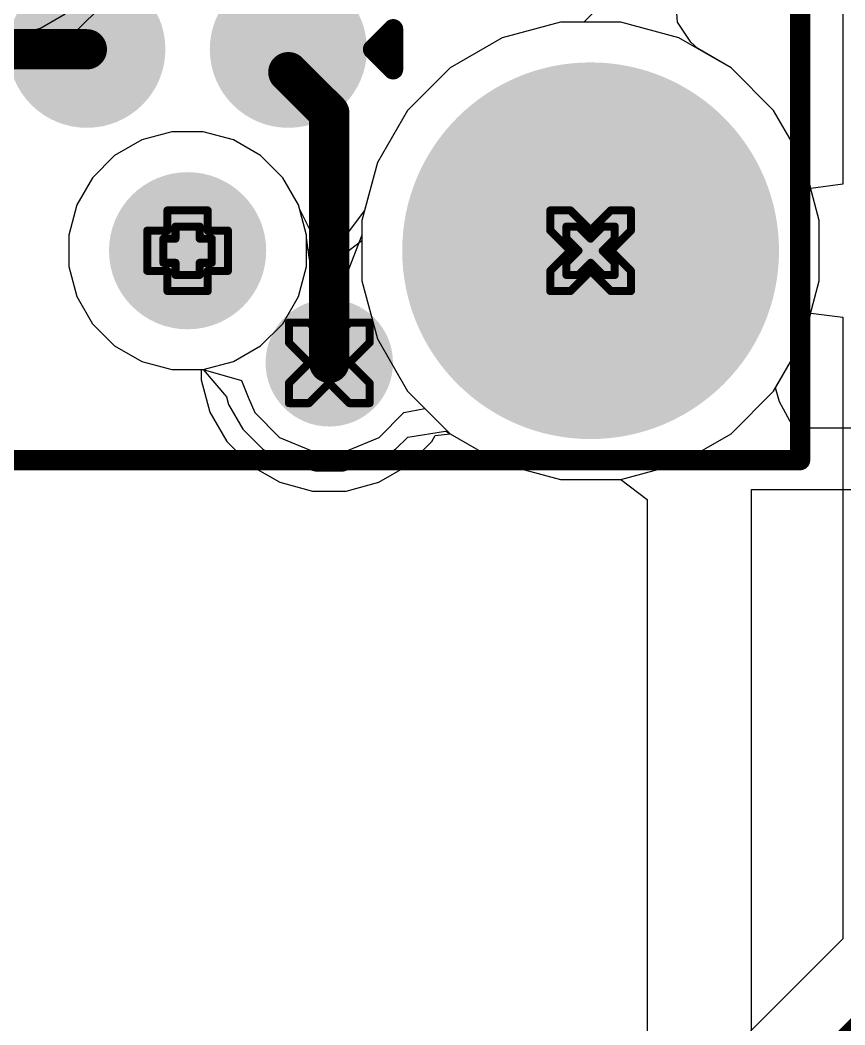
# Model space of a CAD drawing. Header units: inches. Extents: x 0 to 5379, y 0 to 5429.
# Drawn here: x 244.01 to 249.21, y 95.71 to 102.05 of the extents above; entities that cross this region are included whole.
import ezdxf

# ---------------------------------------------------------------- set-up
doc = ezdxf.new("R2010")
doc.units = ezdxf.units.IN
for name, color, linetype in [('Bottom Layer', 5, 'Continuous'), ('Bottom Solder', 6, 'Continuous'), ('Drill Drawing', 1, 'Continuous'), ('GND01', 16, 'Continuous'), ('GND02', 76, 'Continuous'), ('Pad Holes', 156, 'Continuous'), ('PWR', 156, 'Continuous'), ('SIG 01', 90, 'Continuous'), ('Top Layer', 1, 'Continuous'), ('Top Overlay', 2, 'Continuous'), ('Top Paste', 8, 'Continuous'), ('Top Solder', 216, 'Continuous'), ('Via Holes', 16, 'Continuous')]:
    doc.layers.add(name, color=color, linetype=linetype)

# ---------------------------------------------------------------- blocks, each defined once
blk = doc.blocks.new('TC2030_IDC__820')
at = {"layer": 'Bottom Solder'}
h = blk.add_hatch(color=6, dxfattribs=at)
edge = h.paths.add_edge_path()
edge.add_arc((-2.54, 0), 0.1016, 0, 360)
h = blk.add_hatch(color=6, dxfattribs=at)
edge = h.paths.add_edge_path()
edge.add_arc((-2.54, -2.54), 0.1016, 0, 360)
at = {"layer": 'Pad Holes'}
h = blk.add_hatch(color=7, dxfattribs=at)
edge = h.paths.add_edge_path()
edge.add_arc((-2.54, 0), 0.4955, 0, 360)
h = blk.add_hatch(color=7, dxfattribs=at)
edge = h.paths.add_edge_path()
edge.add_arc((-2.54, -2.54), 1.1875, 0, 360)
at = {"layer": 'Top Layer'}
h = blk.add_hatch(color=1, dxfattribs=at)
edge = h.paths.add_edge_path()
edge.add_arc((-1.27, 0.635), 0.3935, 0, 360)
h = blk.add_hatch(color=1, dxfattribs=at)
edge = h.paths.add_edge_path()
edge.add_arc((-1.27, -0.635), 0.3935, 0, 360)
h = blk.add_hatch(color=1, dxfattribs=at)
edge = h.paths.add_edge_path()
edge.add_arc((-1.27, -0.635), 0.3935, 0, 360)
at = {"layer": 'Top Paste'}
h = blk.add_hatch(color=8, dxfattribs=at)
edge = h.paths.add_edge_path()
edge.add_arc((-1.27, 0.635), 0.3935, 0, 360)
h = blk.add_hatch(color=8, dxfattribs=at)
edge = h.paths.add_edge_path()
edge.add_arc((-1.27, -0.635), 0.3935, 0, 360)
h = blk.add_hatch(color=8, dxfattribs=at)
edge = h.paths.add_edge_path()
edge.add_arc((-1.27, -0.635), 0.3935, 0, 360)
at = {"layer": 'Top Solder'}
h = blk.add_hatch(color=216, dxfattribs=at)
edge = h.paths.add_edge_path()
edge.add_arc((-1.27, 0.635), 0.4951, 0, 360)
h = blk.add_hatch(color=216, dxfattribs=at)
edge = h.paths.add_edge_path()
edge.add_arc((-2.54, 0), 0.1016, 0, 360)
h = blk.add_hatch(color=216, dxfattribs=at)
edge = h.paths.add_edge_path()
edge.add_arc((-1.27, -0.635), 0.4951, 0, 360)
h = blk.add_hatch(color=216, dxfattribs=at)
edge = h.paths.add_edge_path()
edge.add_arc((-1.27, -0.635), 0.4951, 0, 360)
h = blk.add_hatch(color=216, dxfattribs=at)
edge = h.paths.add_edge_path()
edge.add_arc((-2.54, -2.54), 0.1016, 0, 360)
at = {"layer": 'Top Overlay'}
for points in [[(-3.8608, 3.8608, 0.127, 0.127, 0), (-3.8608, -3.8608, 0.127, 0.127, 0)], [(-1.27, -1.1684, 0.127, 0.127, 0), (-1.397, -1.2954, 0.127, 0.127, 0)], [(-1.27, -1.1684, 0.127, 0.127, 0), (-1.143, -1.2954, 0.127, 0.127, 0)], [(-1.397, -1.2954, 0.127, 0.127, 0), (-1.143, -1.2954, 0.127, 0.127, 0)], [(-3.8608, -3.8608, 0.127, 0.127, 0), (3.2004, -3.8608, 0.127, 0.127, 0)]]:
    blk.add_lwpolyline(points, format="xyseb", dxfattribs=at)
for points in [[(-1.30175, -1.1684, 0.0635, 0.0635, 1), (-1.23825, -1.1684, 0.0635, 0.0635, 1)], [(-1.30175, -1.1684, 0.0635, 0.0635, 1), (-1.23825, -1.1684, 0.0635, 0.0635, 1)], [(-1.42875, -1.2954, 0.0635, 0.0635, 1), (-1.36525, -1.2954, 0.0635, 0.0635, 1)], [(-1.42875, -1.2954, 0.0635, 0.0635, 1), (-1.36525, -1.2954, 0.0635, 0.0635, 1)], [(-1.17475, -1.2954, 0.0635, 0.0635, 1), (-1.11125, -1.2954, 0.0635, 0.0635, 1)], [(-1.17475, -1.2954, 0.0635, 0.0635, 1), (-1.11125, -1.2954, 0.0635, 0.0635, 1)], [(-3.89255, -3.8608, 0.0635, 0.0635, 1), (-3.82905, -3.8608, 0.0635, 0.0635, 1)], [(-3.89255, -3.8608, 0.0635, 0.0635, 1), (-3.82905, -3.8608, 0.0635, 0.0635, 1)]]:
    blk.add_lwpolyline(points, format="xyseb", close=True, dxfattribs=at)

msp = doc.modelspace()

# ---------------------------------------------------------------- hatches: boundary and pattern name
at = {"layer": 'Bottom Layer'}
h = msp.add_hatch(color=5, dxfattribs=at)
edge = h.paths.add_edge_path()
edge.add_arc((245.9589, 99.8848), 0.3, 0, 360)
at = {"layer": 'Bottom Solder'}
h = msp.add_hatch(color=6, dxfattribs=at)
edge = h.paths.add_edge_path()
edge.add_arc((245.9589, 99.8848), 0.4016, 0, 360)
at = {"layer": 'GND01'}
h = msp.add_hatch(color=16, dxfattribs=at)
edge = h.paths.add_edge_path()
edge.add_arc((245.9589, 99.8848), 0.3, 0, 360)
at = {"layer": 'GND02'}
h = msp.add_hatch(color=76, dxfattribs=at)
edge = h.paths.add_edge_path()
edge.add_arc((245.9589, 99.8848), 0.3, 0, 360)
at = {"layer": 'PWR'}
h = msp.add_hatch(color=156, dxfattribs=at)
edge = h.paths.add_edge_path()
edge.add_arc((245.9589, 99.8848), 0.3, 0, 360)
at = {"layer": 'SIG 01'}
h = msp.add_hatch(color=90, dxfattribs=at)
edge = h.paths.add_edge_path()
edge.add_arc((245.9589, 99.8848), 0.3, 0, 360)
at = {"layer": 'Top Layer'}
h = msp.add_hatch(color=1, dxfattribs=at)
edge = h.paths.add_edge_path()
edge.add_arc((245.9589, 99.8848), 0.3, 0, 360)
at = {"layer": 'Top Solder'}
h = msp.add_hatch(color=216, dxfattribs=at)
edge = h.paths.add_edge_path()
edge.add_arc((245.9589, 99.8848), 0.4016, 0, 360)
at = {"layer": 'Via Holes'}
h = msp.add_hatch(color=7, dxfattribs=at)
edge = h.paths.add_edge_path()
edge.add_arc((245.9589, 99.8848), 0.15, 0, 360)

# ---------------------------------------------------------------- linework, layer by layer
at = {"layer": 'Bottom Layer'}
for p, q in [((244.373, 101.9838), (244.5235, 102.1342)), ((247.4163, 102.0333), (247.0496, 101.935)), ((247.7958, 102.0333), (247.4163, 102.0333)), ((248.1624, 101.935), (247.7958, 102.0333)), ((244.1888, 101.8774), (244.373, 101.9838)), ((243.9833, 101.8223), (244.1888, 101.8774)), ((247.0496, 101.935), (246.7209, 101.7452)), ((248.4911, 101.7452), (248.1624, 101.935)), ((246.7209, 101.7452), (246.4526, 101.4769)), ((248.7595, 101.4769), (248.4911, 101.7452)), ((246.4526, 101.4769), (246.2628, 101.1481)), ((248.9493, 101.1481), (248.7595, 101.4769)), ((244.9674, 101.3413), (244.7767, 101.2902)), ((245.1647, 101.3413), (244.9674, 101.3413)), ((245.3553, 101.2902), (245.1647, 101.3413)), ((244.7767, 101.2902), (244.6058, 101.1915)), ((245.5262, 101.1915), (245.3553, 101.2902)), ((244.6058, 101.1915), (244.4663, 101.052)), ((245.6658, 101.052), (245.5262, 101.1915)), ((246.2628, 101.1481), (246.1817, 100.8456)), ((249.0475, 100.7815), (248.9493, 101.1481)), ((244.4663, 101.052), (244.3676, 100.881)), ((245.7645, 100.881), (245.6658, 101.052)), ((244.3676, 100.881), (244.3165, 100.6904)), ((245.7714, 100.8551), (245.7645, 100.881)), ((245.8525, 100.6928), (245.7714, 100.8551)), ((246.1817, 100.8456), (246.0653, 100.6928)), ((249.0475, 100.402), (249.0475, 100.7815)), ((244.3165, 100.6904), (244.3165, 100.4931)), ((246.0653, 100.6928), (245.8525, 100.6928)), ((244.3165, 100.4931), (244.3676, 100.3025)), ((248.9493, 100.0354), (249.0475, 100.402)), ((244.3676, 100.3025), (244.4663, 100.1315)), ((244.4663, 100.1315), (244.6058, 99.992)), ((244.6058, 99.992), (244.7767, 99.8933)), ((248.7595, 99.7067), (248.9493, 100.0354)), ((244.7767, 99.8933), (244.9674, 99.8423)), ((244.9674, 99.8423), (245.1509, 99.8423)), ((245.1509, 99.8423), (245.1509, 99.7784)), ((245.1509, 99.7784), (245.206, 99.5729)), ((248.4911, 99.4383), (248.7595, 99.7067)), ((245.206, 99.5729), (245.3124, 99.3886)), ((246.6055, 99.3886), (246.627, 99.4259)), ((246.627, 99.4259), (246.7209, 99.4383)), ((246.7209, 99.4383), (247.0496, 99.2485)), ((248.1624, 99.2485), (248.4911, 99.4383)), ((245.3124, 99.3886), (245.4628, 99.2382)), ((246.455, 99.2382), (246.6055, 99.3886)), ((245.4628, 99.2382), (245.647, 99.1318)), ((246.2708, 99.1318), (246.455, 99.2382)), ((247.0496, 99.2485), (247.4163, 99.1503)), ((247.7958, 99.1503), (248.1624, 99.2485)), ((247.4163, 99.1503), (247.7958, 99.1503)), ((245.647, 99.1318), (245.8525, 99.0768)), ((246.0653, 99.0768), (246.2708, 99.1318)), ((245.8525, 99.0768), (246.0653, 99.0768))]:
    msp.add_line(p, q, dxfattribs=at)
at = {"layer": 'Drill Drawing'}
for points in [[(244.939, 100.7188, 0.0508, 0.0508, 0), (244.939, 100.8458, 0.0508, 0.0508, 0)], [(244.939, 100.8458, 0.0508, 0.0508, 0), (245.193, 100.8458, 0.0508, 0.0508, 0)], [(245.193, 100.7188, 0.0508, 0.0508, 0), (245.193, 100.8458, 0.0508, 0.0508, 0)], [(247.352, 100.7188, 0.0508, 0.0508, 0), (247.352, 100.8458, 0.0508, 0.0508, 0)], [(247.352, 100.8458, 0.0508, 0.0508, 0), (247.479, 100.8458, 0.0508, 0.0508, 0)], [(247.479, 100.8458, 0.0508, 0.0508, 0), (247.606, 100.7188, 0.0508, 0.0508, 0)], [(247.606, 100.7188, 0.0508, 0.0508, 0), (247.733, 100.8458, 0.0508, 0.0508, 0)], [(247.733, 100.8458, 0.0508, 0.0508, 0), (247.86, 100.8458, 0.0508, 0.0508, 0)], [(247.86, 100.7188, 0.0508, 0.0508, 0), (247.86, 100.8458, 0.0508, 0.0508, 0)], [(244.812, 100.4648, 0.0508, 0.0508, 0), (244.812, 100.7188, 0.0508, 0.0508, 0)], [(244.812, 100.7188, 0.0508, 0.0508, 0), (244.939, 100.7188, 0.0508, 0.0508, 0)], [(244.9898, 100.668, 0.0508, 0.0508, 0), (244.9898, 100.7442, 0.0508, 0.0508, 0)], [(244.9898, 100.7442, 0.0508, 0.0508, 0), (245.1422, 100.7442, 0.0508, 0.0508, 0)], [(245.1422, 100.668, 0.0508, 0.0508, 0), (245.1422, 100.7442, 0.0508, 0.0508, 0)], [(245.193, 100.7188, 0.0508, 0.0508, 0), (245.32, 100.7188, 0.0508, 0.0508, 0)], [(245.32, 100.4648, 0.0508, 0.0508, 0), (245.32, 100.7188, 0.0508, 0.0508, 0)], [(247.352, 100.7188, 0.0508, 0.0508, 0), (247.479, 100.5918, 0.0508, 0.0508, 0)], [(247.4536, 100.668, 0.0508, 0.0508, 0), (247.4536, 100.7442, 0.0508, 0.0508, 0)], [(247.4536, 100.7442, 0.0508, 0.0508, 0), (247.5298, 100.7442, 0.0508, 0.0508, 0)], [(247.5298, 100.7442, 0.0508, 0.0508, 0), (247.606, 100.668, 0.0508, 0.0508, 0)], [(247.606, 100.668, 0.0508, 0.0508, 0), (247.6822, 100.7442, 0.0508, 0.0508, 0)], [(247.6822, 100.7442, 0.0508, 0.0508, 0), (247.7584, 100.7442, 0.0508, 0.0508, 0)], [(247.733, 100.5918, 0.0508, 0.0508, 0), (247.86, 100.7188, 0.0508, 0.0508, 0)], [(247.7584, 100.668, 0.0508, 0.0508, 0), (247.7584, 100.7442, 0.0508, 0.0508, 0)], [(244.9136, 100.5156, 0.0508, 0.0508, 0), (244.9136, 100.668, 0.0508, 0.0508, 0)], [(244.9136, 100.668, 0.0508, 0.0508, 0), (244.9898, 100.668, 0.0508, 0.0508, 0)], [(245.1422, 100.668, 0.0508, 0.0508, 0), (245.2184, 100.668, 0.0508, 0.0508, 0)], [(245.2184, 100.5156, 0.0508, 0.0508, 0), (245.2184, 100.668, 0.0508, 0.0508, 0)], [(247.4536, 100.668, 0.0508, 0.0508, 0), (247.5298, 100.5918, 0.0508, 0.0508, 0)], [(247.6822, 100.5918, 0.0508, 0.0508, 0), (247.7584, 100.668, 0.0508, 0.0508, 0)], [(247.352, 100.4648, 0.0508, 0.0508, 0), (247.479, 100.5918, 0.0508, 0.0508, 0)], [(247.4536, 100.5156, 0.0508, 0.0508, 0), (247.5298, 100.5918, 0.0508, 0.0508, 0)], [(247.6822, 100.5918, 0.0508, 0.0508, 0), (247.7584, 100.5156, 0.0508, 0.0508, 0)], [(247.733, 100.5918, 0.0508, 0.0508, 0), (247.86, 100.4648, 0.0508, 0.0508, 0)], [(244.812, 100.4648, 0.0508, 0.0508, 0), (244.939, 100.4648, 0.0508, 0.0508, 0)], [(244.9136, 100.5156, 0.0508, 0.0508, 0), (244.9898, 100.5156, 0.0508, 0.0508, 0)], [(244.939, 100.3378, 0.0508, 0.0508, 0), (244.939, 100.4648, 0.0508, 0.0508, 0)], [(244.9898, 100.4394, 0.0508, 0.0508, 0), (244.9898, 100.5156, 0.0508, 0.0508, 0)], [(245.1422, 100.5156, 0.0508, 0.0508, 0), (245.2184, 100.5156, 0.0508, 0.0508, 0)], [(245.1422, 100.4394, 0.0508, 0.0508, 0), (245.1422, 100.5156, 0.0508, 0.0508, 0)], [(245.193, 100.4648, 0.0508, 0.0508, 0), (245.32, 100.4648, 0.0508, 0.0508, 0)], [(245.193, 100.3378, 0.0508, 0.0508, 0), (245.193, 100.4648, 0.0508, 0.0508, 0)], [(247.352, 100.3378, 0.0508, 0.0508, 0), (247.352, 100.4648, 0.0508, 0.0508, 0)], [(247.4536, 100.4394, 0.0508, 0.0508, 0), (247.4536, 100.5156, 0.0508, 0.0508, 0)], [(247.479, 100.3378, 0.0508, 0.0508, 0), (247.606, 100.4648, 0.0508, 0.0508, 0)], [(247.5298, 100.4394, 0.0508, 0.0508, 0), (247.606, 100.5156, 0.0508, 0.0508, 0)], [(247.606, 100.5156, 0.0508, 0.0508, 0), (247.6822, 100.4394, 0.0508, 0.0508, 0)], [(247.606, 100.4648, 0.0508, 0.0508, 0), (247.733, 100.3378, 0.0508, 0.0508, 0)], [(247.7584, 100.4394, 0.0508, 0.0508, 0), (247.7584, 100.5156, 0.0508, 0.0508, 0)], [(247.86, 100.3378, 0.0508, 0.0508, 0), (247.86, 100.4648, 0.0508, 0.0508, 0)], [(244.9898, 100.4394, 0.0508, 0.0508, 0), (245.1422, 100.4394, 0.0508, 0.0508, 0)], [(247.4536, 100.4394, 0.0508, 0.0508, 0), (247.5298, 100.4394, 0.0508, 0.0508, 0)], [(247.6822, 100.4394, 0.0508, 0.0508, 0), (247.7584, 100.4394, 0.0508, 0.0508, 0)], [(244.939, 100.3378, 0.0508, 0.0508, 0), (245.193, 100.3378, 0.0508, 0.0508, 0)], [(247.352, 100.3378, 0.0508, 0.0508, 0), (247.479, 100.3378, 0.0508, 0.0508, 0)], [(247.733, 100.3378, 0.0508, 0.0508, 0), (247.86, 100.3378, 0.0508, 0.0508, 0)], [(245.7049, 100.0118, 0.0508, 0.0508, 0), (245.7049, 100.1388, 0.0508, 0.0508, 0)], [(245.7049, 100.1388, 0.0508, 0.0508, 0), (245.8319, 100.1388, 0.0508, 0.0508, 0)], [(245.8319, 100.1388, 0.0508, 0.0508, 0), (245.9589, 100.0118, 0.0508, 0.0508, 0)], [(245.9589, 100.0118, 0.0508, 0.0508, 0), (246.0859, 100.1388, 0.0508, 0.0508, 0)], [(246.0859, 100.1388, 0.0508, 0.0508, 0), (246.2129, 100.1388, 0.0508, 0.0508, 0)], [(246.2129, 100.0118, 0.0508, 0.0508, 0), (246.2129, 100.1388, 0.0508, 0.0508, 0)], [(245.7049, 100.0118, 0.0508, 0.0508, 0), (245.8319, 99.8848, 0.0508, 0.0508, 0)], [(246.0859, 99.8848, 0.0508, 0.0508, 0), (246.2129, 100.0118, 0.0508, 0.0508, 0)], [(245.7049, 99.7578, 0.0508, 0.0508, 0), (245.8319, 99.8848, 0.0508, 0.0508, 0)], [(246.0859, 99.8848, 0.0508, 0.0508, 0), (246.2129, 99.7578, 0.0508, 0.0508, 0)], [(245.7049, 99.6308, 0.0508, 0.0508, 0), (245.7049, 99.7578, 0.0508, 0.0508, 0)], [(245.8319, 99.6308, 0.0508, 0.0508, 0), (245.9589, 99.7578, 0.0508, 0.0508, 0)], [(245.9589, 99.7578, 0.0508, 0.0508, 0), (246.0859, 99.6308, 0.0508, 0.0508, 0)], [(246.2129, 99.6308, 0.0508, 0.0508, 0), (246.2129, 99.7578, 0.0508, 0.0508, 0)], [(245.7049, 99.6308, 0.0508, 0.0508, 0), (245.8319, 99.6308, 0.0508, 0.0508, 0)], [(246.0859, 99.6308, 0.0508, 0.0508, 0), (246.2129, 99.6308, 0.0508, 0.0508, 0)]]:
    msp.add_lwpolyline(points, format="xyseb", dxfattribs=at)
for points in [[(244.9263, 100.8458, 0.0254, 0.0254, 1), (244.9517, 100.8458, 0.0254, 0.0254, 1)], [(244.9263, 100.8458, 0.0254, 0.0254, 1), (244.9517, 100.8458, 0.0254, 0.0254, 1)], [(245.1803, 100.8458, 0.0254, 0.0254, 1), (245.2057, 100.8458, 0.0254, 0.0254, 1)], [(245.1803, 100.8458, 0.0254, 0.0254, 1), (245.2057, 100.8458, 0.0254, 0.0254, 1)], [(247.3393, 100.8458, 0.0254, 0.0254, 1), (247.3647, 100.8458, 0.0254, 0.0254, 1)], [(247.3393, 100.8458, 0.0254, 0.0254, 1), (247.3647, 100.8458, 0.0254, 0.0254, 1)], [(247.4663, 100.8458, 0.0254, 0.0254, 1), (247.4917, 100.8458, 0.0254, 0.0254, 1)], [(247.4663, 100.8458, 0.0254, 0.0254, 1), (247.4917, 100.8458, 0.0254, 0.0254, 1)], [(247.7203, 100.8458, 0.0254, 0.0254, 1), (247.7457, 100.8458, 0.0254, 0.0254, 1)], [(247.7203, 100.8458, 0.0254, 0.0254, 1), (247.7457, 100.8458, 0.0254, 0.0254, 1)], [(247.8473, 100.8458, 0.0254, 0.0254, 1), (247.8727, 100.8458, 0.0254, 0.0254, 1)], [(247.8473, 100.8458, 0.0254, 0.0254, 1), (247.8727, 100.8458, 0.0254, 0.0254, 1)], [(244.7993, 100.7188, 0.0254, 0.0254, 1), (244.8247, 100.7188, 0.0254, 0.0254, 1)], [(244.7993, 100.7188, 0.0254, 0.0254, 1), (244.8247, 100.7188, 0.0254, 0.0254, 1)], [(244.9263, 100.7188, 0.0254, 0.0254, 1), (244.9517, 100.7188, 0.0254, 0.0254, 1)], [(244.9263, 100.7188, 0.0254, 0.0254, 1), (244.9517, 100.7188, 0.0254, 0.0254, 1)], [(244.9771, 100.7442, 0.0254, 0.0254, 1), (245.0025, 100.7442, 0.0254, 0.0254, 1)], [(244.9771, 100.7442, 0.0254, 0.0254, 1), (245.0025, 100.7442, 0.0254, 0.0254, 1)], [(245.1295, 100.7442, 0.0254, 0.0254, 1), (245.1549, 100.7442, 0.0254, 0.0254, 1)], [(245.1295, 100.7442, 0.0254, 0.0254, 1), (245.1549, 100.7442, 0.0254, 0.0254, 1)], [(245.1803, 100.7188, 0.0254, 0.0254, 1), (245.2057, 100.7188, 0.0254, 0.0254, 1)], [(245.1803, 100.7188, 0.0254, 0.0254, 1), (245.2057, 100.7188, 0.0254, 0.0254, 1)], [(245.3073, 100.7188, 0.0254, 0.0254, 1), (245.3327, 100.7188, 0.0254, 0.0254, 1)], [(245.3073, 100.7188, 0.0254, 0.0254, 1), (245.3327, 100.7188, 0.0254, 0.0254, 1)], [(247.3393, 100.7188, 0.0254, 0.0254, 1), (247.3647, 100.7188, 0.0254, 0.0254, 1)], [(247.3393, 100.7188, 0.0254, 0.0254, 1), (247.3647, 100.7188, 0.0254, 0.0254, 1)], [(247.4409, 100.7442, 0.0254, 0.0254, 1), (247.4663, 100.7442, 0.0254, 0.0254, 1)], [(247.4409, 100.7442, 0.0254, 0.0254, 1), (247.4663, 100.7442, 0.0254, 0.0254, 1)], [(247.5171, 100.7442, 0.0254, 0.0254, 1), (247.5425, 100.7442, 0.0254, 0.0254, 1)], [(247.5171, 100.7442, 0.0254, 0.0254, 1), (247.5425, 100.7442, 0.0254, 0.0254, 1)], [(247.5933, 100.7188, 0.0254, 0.0254, 1), (247.6187, 100.7188, 0.0254, 0.0254, 1)], [(247.5933, 100.7188, 0.0254, 0.0254, 1), (247.6187, 100.7188, 0.0254, 0.0254, 1)], [(247.6695, 100.7442, 0.0254, 0.0254, 1), (247.6949, 100.7442, 0.0254, 0.0254, 1)], [(247.6695, 100.7442, 0.0254, 0.0254, 1), (247.6949, 100.7442, 0.0254, 0.0254, 1)], [(247.7457, 100.7442, 0.0254, 0.0254, 1), (247.7711, 100.7442, 0.0254, 0.0254, 1)], [(247.7457, 100.7442, 0.0254, 0.0254, 1), (247.7711, 100.7442, 0.0254, 0.0254, 1)], [(247.8473, 100.7188, 0.0254, 0.0254, 1), (247.8727, 100.7188, 0.0254, 0.0254, 1)], [(247.8473, 100.7188, 0.0254, 0.0254, 1), (247.8727, 100.7188, 0.0254, 0.0254, 1)], [(244.9009, 100.668, 0.0254, 0.0254, 1), (244.9263, 100.668, 0.0254, 0.0254, 1)], [(244.9009, 100.668, 0.0254, 0.0254, 1), (244.9263, 100.668, 0.0254, 0.0254, 1)], [(244.9771, 100.668, 0.0254, 0.0254, 1), (245.0025, 100.668, 0.0254, 0.0254, 1)], [(244.9771, 100.668, 0.0254, 0.0254, 1), (245.0025, 100.668, 0.0254, 0.0254, 1)], [(245.1295, 100.668, 0.0254, 0.0254, 1), (245.1549, 100.668, 0.0254, 0.0254, 1)], [(245.1295, 100.668, 0.0254, 0.0254, 1), (245.1549, 100.668, 0.0254, 0.0254, 1)], [(245.2057, 100.668, 0.0254, 0.0254, 1), (245.2311, 100.668, 0.0254, 0.0254, 1)], [(245.2057, 100.668, 0.0254, 0.0254, 1), (245.2311, 100.668, 0.0254, 0.0254, 1)], [(247.4409, 100.668, 0.0254, 0.0254, 1), (247.4663, 100.668, 0.0254, 0.0254, 1)], [(247.4409, 100.668, 0.0254, 0.0254, 1), (247.4663, 100.668, 0.0254, 0.0254, 1)], [(247.5933, 100.668, 0.0254, 0.0254, 1), (247.6187, 100.668, 0.0254, 0.0254, 1)], [(247.5933, 100.668, 0.0254, 0.0254, 1), (247.6187, 100.668, 0.0254, 0.0254, 1)], [(247.7457, 100.668, 0.0254, 0.0254, 1), (247.7711, 100.668, 0.0254, 0.0254, 1)], [(247.7457, 100.668, 0.0254, 0.0254, 1), (247.7711, 100.668, 0.0254, 0.0254, 1)], [(247.4663, 100.5918, 0.0254, 0.0254, 1), (247.4917, 100.5918, 0.0254, 0.0254, 1)], [(247.4663, 100.5918, 0.0254, 0.0254, 1), (247.4917, 100.5918, 0.0254, 0.0254, 1)], [(247.5171, 100.5918, 0.0254, 0.0254, 1), (247.5425, 100.5918, 0.0254, 0.0254, 1)], [(247.5171, 100.5918, 0.0254, 0.0254, 1), (247.5425, 100.5918, 0.0254, 0.0254, 1)], [(247.6695, 100.5918, 0.0254, 0.0254, 1), (247.6949, 100.5918, 0.0254, 0.0254, 1)], [(247.6695, 100.5918, 0.0254, 0.0254, 1), (247.6949, 100.5918, 0.0254, 0.0254, 1)], [(247.7203, 100.5918, 0.0254, 0.0254, 1), (247.7457, 100.5918, 0.0254, 0.0254, 1)], [(247.7203, 100.5918, 0.0254, 0.0254, 1), (247.7457, 100.5918, 0.0254, 0.0254, 1)], [(244.7993, 100.4648, 0.0254, 0.0254, 1), (244.8247, 100.4648, 0.0254, 0.0254, 1)], [(244.7993, 100.4648, 0.0254, 0.0254, 1), (244.8247, 100.4648, 0.0254, 0.0254, 1)], [(244.9009, 100.5156, 0.0254, 0.0254, 1), (244.9263, 100.5156, 0.0254, 0.0254, 1)], [(244.9009, 100.5156, 0.0254, 0.0254, 1), (244.9263, 100.5156, 0.0254, 0.0254, 1)], [(244.9263, 100.4648, 0.0254, 0.0254, 1), (244.9517, 100.4648, 0.0254, 0.0254, 1)], [(244.9263, 100.4648, 0.0254, 0.0254, 1), (244.9517, 100.4648, 0.0254, 0.0254, 1)], [(244.9771, 100.5156, 0.0254, 0.0254, 1), (245.0025, 100.5156, 0.0254, 0.0254, 1)], [(244.9771, 100.5156, 0.0254, 0.0254, 1), (245.0025, 100.5156, 0.0254, 0.0254, 1)], [(245.1295, 100.5156, 0.0254, 0.0254, 1), (245.1549, 100.5156, 0.0254, 0.0254, 1)], [(245.1295, 100.5156, 0.0254, 0.0254, 1), (245.1549, 100.5156, 0.0254, 0.0254, 1)], [(245.1803, 100.4648, 0.0254, 0.0254, 1), (245.2057, 100.4648, 0.0254, 0.0254, 1)], [(245.1803, 100.4648, 0.0254, 0.0254, 1), (245.2057, 100.4648, 0.0254, 0.0254, 1)], [(245.2057, 100.5156, 0.0254, 0.0254, 1), (245.2311, 100.5156, 0.0254, 0.0254, 1)], [(245.2057, 100.5156, 0.0254, 0.0254, 1), (245.2311, 100.5156, 0.0254, 0.0254, 1)], [(245.3073, 100.4648, 0.0254, 0.0254, 1), (245.3327, 100.4648, 0.0254, 0.0254, 1)], [(245.3073, 100.4648, 0.0254, 0.0254, 1), (245.3327, 100.4648, 0.0254, 0.0254, 1)], [(247.3393, 100.4648, 0.0254, 0.0254, 1), (247.3647, 100.4648, 0.0254, 0.0254, 1)], [(247.3393, 100.4648, 0.0254, 0.0254, 1), (247.3647, 100.4648, 0.0254, 0.0254, 1)], [(247.4409, 100.5156, 0.0254, 0.0254, 1), (247.4663, 100.5156, 0.0254, 0.0254, 1)], [(247.4409, 100.5156, 0.0254, 0.0254, 1), (247.4663, 100.5156, 0.0254, 0.0254, 1)], [(247.5933, 100.5156, 0.0254, 0.0254, 1), (247.6187, 100.5156, 0.0254, 0.0254, 1)], [(247.5933, 100.5156, 0.0254, 0.0254, 1), (247.6187, 100.5156, 0.0254, 0.0254, 1)], [(247.5933, 100.4648, 0.0254, 0.0254, 1), (247.6187, 100.4648, 0.0254, 0.0254, 1)], [(247.5933, 100.4648, 0.0254, 0.0254, 1), (247.6187, 100.4648, 0.0254, 0.0254, 1)], [(247.7457, 100.5156, 0.0254, 0.0254, 1), (247.7711, 100.5156, 0.0254, 0.0254, 1)], [(247.7457, 100.5156, 0.0254, 0.0254, 1), (247.7711, 100.5156, 0.0254, 0.0254, 1)], [(247.8473, 100.4648, 0.0254, 0.0254, 1), (247.8727, 100.4648, 0.0254, 0.0254, 1)], [(247.8473, 100.4648, 0.0254, 0.0254, 1), (247.8727, 100.4648, 0.0254, 0.0254, 1)], [(244.9771, 100.4394, 0.0254, 0.0254, 1), (245.0025, 100.4394, 0.0254, 0.0254, 1)], [(244.9771, 100.4394, 0.0254, 0.0254, 1), (245.0025, 100.4394, 0.0254, 0.0254, 1)], [(245.1295, 100.4394, 0.0254, 0.0254, 1), (245.1549, 100.4394, 0.0254, 0.0254, 1)], [(245.1295, 100.4394, 0.0254, 0.0254, 1), (245.1549, 100.4394, 0.0254, 0.0254, 1)], [(247.4409, 100.4394, 0.0254, 0.0254, 1), (247.4663, 100.4394, 0.0254, 0.0254, 1)], [(247.4409, 100.4394, 0.0254, 0.0254, 1), (247.4663, 100.4394, 0.0254, 0.0254, 1)], [(247.5171, 100.4394, 0.0254, 0.0254, 1), (247.5425, 100.4394, 0.0254, 0.0254, 1)], [(247.5171, 100.4394, 0.0254, 0.0254, 1), (247.5425, 100.4394, 0.0254, 0.0254, 1)], [(247.6695, 100.4394, 0.0254, 0.0254, 1), (247.6949, 100.4394, 0.0254, 0.0254, 1)], [(247.6695, 100.4394, 0.0254, 0.0254, 1), (247.6949, 100.4394, 0.0254, 0.0254, 1)], [(247.7457, 100.4394, 0.0254, 0.0254, 1), (247.7711, 100.4394, 0.0254, 0.0254, 1)], [(247.7457, 100.4394, 0.0254, 0.0254, 1), (247.7711, 100.4394, 0.0254, 0.0254, 1)], [(244.9263, 100.3378, 0.0254, 0.0254, 1), (244.9517, 100.3378, 0.0254, 0.0254, 1)], [(244.9263, 100.3378, 0.0254, 0.0254, 1), (244.9517, 100.3378, 0.0254, 0.0254, 1)], [(245.1803, 100.3378, 0.0254, 0.0254, 1), (245.2057, 100.3378, 0.0254, 0.0254, 1)], [(245.1803, 100.3378, 0.0254, 0.0254, 1), (245.2057, 100.3378, 0.0254, 0.0254, 1)], [(247.3393, 100.3378, 0.0254, 0.0254, 1), (247.3647, 100.3378, 0.0254, 0.0254, 1)], [(247.3393, 100.3378, 0.0254, 0.0254, 1), (247.3647, 100.3378, 0.0254, 0.0254, 1)], [(247.4663, 100.3378, 0.0254, 0.0254, 1), (247.4917, 100.3378, 0.0254, 0.0254, 1)], [(247.4663, 100.3378, 0.0254, 0.0254, 1), (247.4917, 100.3378, 0.0254, 0.0254, 1)], [(247.7203, 100.3378, 0.0254, 0.0254, 1), (247.7457, 100.3378, 0.0254, 0.0254, 1)], [(247.7203, 100.3378, 0.0254, 0.0254, 1), (247.7457, 100.3378, 0.0254, 0.0254, 1)], [(247.8473, 100.3378, 0.0254, 0.0254, 1), (247.8727, 100.3378, 0.0254, 0.0254, 1)], [(247.8473, 100.3378, 0.0254, 0.0254, 1), (247.8727, 100.3378, 0.0254, 0.0254, 1)], [(245.6922, 100.1388, 0.0254, 0.0254, 1), (245.7176, 100.1388, 0.0254, 0.0254, 1)], [(245.6922, 100.1388, 0.0254, 0.0254, 1), (245.7176, 100.1388, 0.0254, 0.0254, 1)], [(245.8192, 100.1388, 0.0254, 0.0254, 1), (245.8446, 100.1388, 0.0254, 0.0254, 1)], [(245.8192, 100.1388, 0.0254, 0.0254, 1), (245.8446, 100.1388, 0.0254, 0.0254, 1)], [(246.0732, 100.1388, 0.0254, 0.0254, 1), (246.0986, 100.1388, 0.0254, 0.0254, 1)], [(246.0732, 100.1388, 0.0254, 0.0254, 1), (246.0986, 100.1388, 0.0254, 0.0254, 1)], [(246.2002, 100.1388, 0.0254, 0.0254, 1), (246.2256, 100.1388, 0.0254, 0.0254, 1)], [(246.2002, 100.1388, 0.0254, 0.0254, 1), (246.2256, 100.1388, 0.0254, 0.0254, 1)], [(245.6922, 100.0118, 0.0254, 0.0254, 1), (245.7176, 100.0118, 0.0254, 0.0254, 1)], [(245.6922, 100.0118, 0.0254, 0.0254, 1), (245.7176, 100.0118, 0.0254, 0.0254, 1)], [(245.9462, 100.0118, 0.0254, 0.0254, 1), (245.9716, 100.0118, 0.0254, 0.0254, 1)], [(245.9462, 100.0118, 0.0254, 0.0254, 1), (245.9716, 100.0118, 0.0254, 0.0254, 1)], [(246.2002, 100.0118, 0.0254, 0.0254, 1), (246.2256, 100.0118, 0.0254, 0.0254, 1)], [(246.2002, 100.0118, 0.0254, 0.0254, 1), (246.2256, 100.0118, 0.0254, 0.0254, 1)], [(245.8192, 99.8848, 0.0254, 0.0254, 1), (245.8446, 99.8848, 0.0254, 0.0254, 1)], [(245.8192, 99.8848, 0.0254, 0.0254, 1), (245.8446, 99.8848, 0.0254, 0.0254, 1)], [(246.0732, 99.8848, 0.0254, 0.0254, 1), (246.0986, 99.8848, 0.0254, 0.0254, 1)], [(246.0732, 99.8848, 0.0254, 0.0254, 1), (246.0986, 99.8848, 0.0254, 0.0254, 1)], [(245.6922, 99.7578, 0.0254, 0.0254, 1), (245.7176, 99.7578, 0.0254, 0.0254, 1)], [(245.6922, 99.7578, 0.0254, 0.0254, 1), (245.7176, 99.7578, 0.0254, 0.0254, 1)], [(245.9462, 99.7578, 0.0254, 0.0254, 1), (245.9716, 99.7578, 0.0254, 0.0254, 1)], [(245.9462, 99.7578, 0.0254, 0.0254, 1), (245.9716, 99.7578, 0.0254, 0.0254, 1)], [(246.2002, 99.7578, 0.0254, 0.0254, 1), (246.2256, 99.7578, 0.0254, 0.0254, 1)], [(246.2002, 99.7578, 0.0254, 0.0254, 1), (246.2256, 99.7578, 0.0254, 0.0254, 1)], [(245.6922, 99.6308, 0.0254, 0.0254, 1), (245.7176, 99.6308, 0.0254, 0.0254, 1)], [(245.6922, 99.6308, 0.0254, 0.0254, 1), (245.7176, 99.6308, 0.0254, 0.0254, 1)], [(245.8192, 99.6308, 0.0254, 0.0254, 1), (245.8446, 99.6308, 0.0254, 0.0254, 1)], [(245.8192, 99.6308, 0.0254, 0.0254, 1), (245.8446, 99.6308, 0.0254, 0.0254, 1)], [(246.0732, 99.6308, 0.0254, 0.0254, 1), (246.0986, 99.6308, 0.0254, 0.0254, 1)], [(246.0732, 99.6308, 0.0254, 0.0254, 1), (246.0986, 99.6308, 0.0254, 0.0254, 1)], [(246.2002, 99.6308, 0.0254, 0.0254, 1), (246.2256, 99.6308, 0.0254, 0.0254, 1)], [(246.2002, 99.6308, 0.0254, 0.0254, 1), (246.2256, 99.6308, 0.0254, 0.0254, 1)]]:
    msp.add_lwpolyline(points, format="xyseb", close=True, dxfattribs=at)
at = {"layer": 'GND01'}
for p, q in [((247.4163, 102.0333), (247.0496, 101.935)), ((247.7958, 102.0333), (247.4163, 102.0333)), ((248.1624, 101.935), (247.7958, 102.0333)), ((247.0496, 101.935), (246.7209, 101.7452)), ((248.4911, 101.7452), (248.1624, 101.935)), ((246.7209, 101.7452), (246.4526, 101.4769)), ((248.7595, 101.4769), (248.4911, 101.7452)), ((246.4526, 101.4769), (246.2628, 101.1481)), ((248.9493, 101.1481), (248.7595, 101.4769)), ((244.9674, 101.3413), (244.7767, 101.2902)), ((245.1647, 101.3413), (244.9674, 101.3413)), ((245.3553, 101.2902), (245.1647, 101.3413)), ((244.7767, 101.2902), (244.6058, 101.1915)), ((245.5262, 101.1915), (245.3553, 101.2902)), ((244.6058, 101.1915), (244.4663, 101.052)), ((245.6658, 101.052), (245.5262, 101.1915)), ((246.2628, 101.1481), (246.1645, 100.7815)), ((249.0475, 100.7815), (248.9493, 101.1481)), ((244.4663, 101.052), (244.3676, 100.881)), ((245.7645, 100.881), (245.6658, 101.052)), ((244.3676, 100.881), (244.3165, 100.6904)), ((245.8155, 100.6904), (245.7645, 100.881)), ((246.1645, 100.7815), (246.1645, 100.6904)), ((249.0475, 100.402), (249.0475, 100.7815)), ((244.3165, 100.6904), (244.3165, 100.4931)), ((245.8155, 100.6734), (245.8155, 100.6904)), ((245.8348, 100.5369), (245.8155, 100.6734)), ((246.1645, 100.6904), (246.0733, 100.4572)), ((244.3165, 100.4931), (244.3676, 100.3025)), ((246.0733, 100.4572), (245.8348, 100.5369)), ((248.9493, 100.0354), (249.0475, 100.402)), ((244.3676, 100.3025), (244.4663, 100.1315)), ((244.4663, 100.1315), (244.6058, 99.992)), ((244.6058, 99.992), (244.7767, 99.8933)), ((248.7595, 99.7067), (248.9493, 100.0354)), ((244.7767, 99.8933), (244.9674, 99.8423)), ((244.9674, 99.8423), (245.1647, 99.8423)), ((245.1647, 99.8423), (245.4047, 99.7746)), ((245.4047, 99.7746), (245.4487, 99.6689)), ((245.4487, 99.6689), (245.4893, 99.571)), ((248.4911, 99.4383), (248.7595, 99.7067)), ((246.4286, 99.5709), (246.5618, 99.5974)), ((246.5618, 99.5974), (246.7209, 99.4383)), ((245.4893, 99.571), (245.6451, 99.4151)), ((246.2727, 99.4151), (246.4286, 99.5709)), ((245.6451, 99.4151), (245.8487, 99.3308)), ((246.0691, 99.3308), (246.2727, 99.4151)), ((246.7209, 99.4383), (247.0496, 99.2485)), ((248.1624, 99.2485), (248.4911, 99.4383)), ((245.8487, 99.3308), (246.0691, 99.3308)), ((247.0496, 99.2485), (247.4163, 99.1503)), ((247.7958, 99.1503), (248.1624, 99.2485)), ((247.4163, 99.1503), (247.7958, 99.1503))]:
    msp.add_line(p, q, dxfattribs=at)
at = {"layer": 'GND02'}
for p, q in [((247.4163, 102.0333), (247.0496, 101.935)), ((247.7958, 102.0333), (247.4163, 102.0333)), ((248.1624, 101.935), (247.7958, 102.0333)), ((247.0496, 101.935), (246.7209, 101.7452)), ((248.4911, 101.7452), (248.1624, 101.935)), ((246.7209, 101.7452), (246.4526, 101.4769)), ((248.7595, 101.4769), (248.4911, 101.7452)), ((246.4526, 101.4769), (246.2628, 101.1481)), ((248.9493, 101.1481), (248.7595, 101.4769)), ((244.9674, 101.3413), (244.7767, 101.2902)), ((245.1647, 101.3413), (244.9674, 101.3413)), ((245.3553, 101.2902), (245.1647, 101.3413)), ((244.7767, 101.2902), (244.6058, 101.1915)), ((245.5262, 101.1915), (245.3553, 101.2902)), ((244.6058, 101.1915), (244.4663, 101.052)), ((245.6658, 101.052), (245.5262, 101.1915)), ((246.2628, 101.1481), (246.1645, 100.7815)), ((249.0475, 100.7815), (248.9493, 101.1481)), ((244.4663, 101.052), (244.3676, 100.881)), ((245.7645, 100.881), (245.6658, 101.052)), ((244.3676, 100.881), (244.3165, 100.6904)), ((245.8155, 100.6904), (245.7645, 100.881)), ((246.1645, 100.7815), (246.1645, 100.6904)), ((249.0475, 100.402), (249.0475, 100.7815)), ((244.3165, 100.6904), (244.3165, 100.4931)), ((245.8155, 100.6734), (245.8155, 100.6904)), ((245.8348, 100.5369), (245.8155, 100.6734)), ((246.1645, 100.6904), (246.0733, 100.4572)), ((244.3165, 100.4931), (244.3676, 100.3025)), ((246.0733, 100.4572), (245.8348, 100.5369)), ((248.9493, 100.0354), (249.0475, 100.402)), ((244.3676, 100.3025), (244.4663, 100.1315)), ((244.4663, 100.1315), (244.6058, 99.992)), ((244.6058, 99.992), (244.7767, 99.8933)), ((248.7595, 99.7067), (248.9493, 100.0354)), ((244.7767, 99.8933), (244.9674, 99.8423)), ((244.9674, 99.8423), (245.1647, 99.8423)), ((245.1647, 99.8423), (245.4047, 99.7746)), ((245.4047, 99.7746), (245.4487, 99.6689)), ((245.4487, 99.6689), (245.4893, 99.571)), ((248.4911, 99.4383), (248.7595, 99.7067)), ((246.4286, 99.5709), (246.5618, 99.5974)), ((246.5618, 99.5974), (246.7209, 99.4383)), ((245.4893, 99.571), (245.6451, 99.4151)), ((246.2727, 99.4151), (246.4286, 99.5709)), ((245.6451, 99.4151), (245.8487, 99.3308)), ((246.0691, 99.3308), (246.2727, 99.4151)), ((246.7209, 99.4383), (247.0496, 99.2485)), ((248.1624, 99.2485), (248.4911, 99.4383)), ((245.8487, 99.3308), (246.0691, 99.3308)), ((247.0496, 99.2485), (247.4163, 99.1503)), ((247.7958, 99.1503), (248.1624, 99.2485)), ((247.4163, 99.1503), (247.7958, 99.1503))]:
    msp.add_line(p, q, dxfattribs=at)
at = {"layer": 'PWR'}
for p, q in [((247.7573, 102.2323), (247.5639, 102.0333)), ((248.1543, 102.0337), (248.1422, 102.1801)), ((247.4163, 102.0333), (247.0496, 101.935)), ((247.5639, 102.0333), (247.4163, 102.0333)), ((248.2377, 101.9058), (248.1543, 102.0337)), ((247.0496, 101.935), (246.7209, 101.7452)), ((248.2813, 101.8664), (248.2377, 101.9058)), ((248.4911, 101.7452), (248.2813, 101.8664)), ((246.7209, 101.7452), (246.4526, 101.4769)), ((248.7595, 101.4769), (248.4911, 101.7452)), ((246.4526, 101.4769), (246.2628, 101.1481)), ((248.9493, 101.1481), (248.7595, 101.4769)), ((244.9674, 101.3413), (244.7767, 101.2902)), ((245.1647, 101.3413), (244.9674, 101.3413)), ((245.3553, 101.2902), (245.1647, 101.3413)), ((244.7767, 101.2902), (244.6058, 101.1915)), ((245.5262, 101.1915), (245.3553, 101.2902)), ((244.6058, 101.1915), (244.4663, 101.052)), ((245.6658, 101.052), (245.5262, 101.1915)), ((246.2628, 101.1481), (246.1645, 100.7815)), ((249.0475, 100.7815), (248.9493, 101.1481)), ((244.4663, 101.052), (244.3676, 100.881)), ((245.7645, 100.881), (245.6658, 101.052)), ((244.3676, 100.881), (244.3165, 100.6904)), ((245.8155, 100.6904), (245.7645, 100.881)), ((246.1645, 100.7815), (246.1645, 100.402)), ((249.0475, 100.402), (249.0475, 100.7815)), ((244.3165, 100.6904), (244.3165, 100.4931)), ((245.8155, 100.4931), (245.8155, 100.6904)), ((244.3165, 100.4931), (244.3676, 100.3025)), ((245.7645, 100.3025), (245.8155, 100.4931)), ((246.1645, 100.402), (246.2628, 100.0354)), ((248.9493, 100.0354), (249.0475, 100.402)), ((244.3676, 100.3025), (244.4663, 100.1315)), ((245.6658, 100.1315), (245.7645, 100.3025)), ((244.4663, 100.1315), (244.6058, 99.992)), ((245.5262, 99.992), (245.6658, 100.1315)), ((244.6058, 99.992), (244.7767, 99.8933)), ((245.3553, 99.8933), (245.5262, 99.992)), ((246.2628, 100.0354), (246.4526, 99.7067)), ((248.7718, 99.7279), (248.9493, 100.0354)), ((244.7767, 99.8933), (244.9674, 99.8423)), ((245.1647, 99.8423), (245.3553, 99.8933)), ((244.9674, 99.8423), (245.1647, 99.8423)), ((248.7962, 99.6392), (248.7718, 99.7279)), ((246.4526, 99.7067), (246.7209, 99.4383)), ((248.886, 99.4739), (248.7962, 99.6392)), ((261.2388, 99.4739), (248.886, 99.4739)), ((246.7209, 99.4383), (247.0496, 99.2485)), ((247.0496, 99.2485), (247.4163, 99.1503)), ((247.4163, 99.1503), (247.7958, 99.1503)), ((247.7958, 99.1503), (247.9627, 99.0222)), ((248.6199, 77.0382), (248.6199, 99.0854)), ((248.6199, 99.0854), (262.1073, 99.0854)), ((247.9627, 99.0222), (247.9627, 77.5515))]:
    msp.add_line(p, q, dxfattribs=at)
at = {"layer": 'SIG 01'}
for p, q in [((249.1963, 103.347), (249.1963, 101.0115)), ((244.1398, 101.9957), (244.2951, 102.0854)), ((247.4163, 102.0333), (247.0496, 101.935)), ((247.7958, 102.0333), (247.4163, 102.0333)), ((248.1624, 101.935), (247.7958, 102.0333)), ((243.9666, 101.9493), (244.1398, 101.9957)), ((247.0496, 101.935), (246.7209, 101.7452)), ((248.4911, 101.7452), (248.1624, 101.935)), ((246.7209, 101.7452), (246.4526, 101.4769)), ((248.7595, 101.4769), (248.4911, 101.7452)), ((246.4526, 101.4769), (246.2628, 101.1481)), ((248.9493, 101.1481), (248.7595, 101.4769)), ((244.9674, 101.3413), (244.7767, 101.2902)), ((245.1647, 101.3413), (244.9674, 101.3413)), ((245.3553, 101.2902), (245.1647, 101.3413)), ((244.7767, 101.2902), (244.6058, 101.1915)), ((245.5262, 101.1915), (245.3553, 101.2902)), ((244.6058, 101.1915), (244.4663, 101.052)), ((245.6658, 101.052), (245.5262, 101.1915)), ((246.2628, 101.1481), (246.1645, 100.7815)), ((248.9931, 100.9847), (248.9493, 101.1481)), ((244.4663, 101.052), (244.3676, 100.881)), ((245.7645, 100.881), (245.6658, 101.052)), ((249.1963, 101.0115), (248.9931, 100.9847)), ((244.3676, 100.881), (244.3165, 100.6904)), ((245.8155, 100.6904), (245.7645, 100.881)), ((246.1645, 100.7815), (246.1645, 100.6548)), ((244.3165, 100.6904), (244.3165, 100.4931)), ((245.8155, 100.607), (245.8155, 100.6904)), ((246.1645, 100.6548), (246.0486, 100.5658)), ((245.8693, 100.5658), (245.8155, 100.607)), ((246.0486, 100.5658), (245.8693, 100.5658)), ((244.3165, 100.4931), (244.3676, 100.3025)), ((244.3676, 100.3025), (244.4663, 100.1315)), ((248.9493, 100.0354), (248.9931, 100.1988)), ((248.9931, 100.1988), (249.1963, 100.172)), ((249.1963, 100.172), (249.1963, 96.2541)), ((244.4663, 100.1315), (244.6058, 99.992)), ((244.6058, 99.992), (244.7767, 99.8933)), ((248.7595, 99.7067), (248.9493, 100.0354)), ((244.7767, 99.8933), (244.9674, 99.8423)), ((244.9674, 99.8423), (245.1647, 99.8423)), ((245.1647, 99.8423), (245.3111, 99.6711)), ((245.3111, 99.6711), (245.3243, 99.6219)), ((248.4911, 99.4383), (248.7595, 99.7067)), ((245.3243, 99.6219), (245.414, 99.4666)), ((245.414, 99.4666), (245.5408, 99.3398)), ((246.3771, 99.3398), (246.4545, 99.4173)), ((246.4545, 99.4173), (246.6917, 99.4546)), ((246.6917, 99.4546), (246.7218, 99.4378)), ((246.7218, 99.4378), (247.0496, 99.2485)), ((248.1624, 99.2485), (248.4911, 99.4383)), ((245.5408, 99.3398), (245.6961, 99.2502)), ((246.2218, 99.2502), (246.3771, 99.3398)), ((245.6961, 99.2502), (245.8693, 99.2038)), ((246.0486, 99.2038), (246.2218, 99.2502)), ((247.0496, 99.2485), (247.4163, 99.1503)), ((247.7958, 99.1503), (248.1624, 99.2485)), ((245.8693, 99.2038), (246.0486, 99.2038)), ((247.4163, 99.1503), (247.7958, 99.1503)), ((249.1963, 96.2541), (248.2358, 95.2936))]:
    msp.add_line(p, q, dxfattribs=at)
msp.add_lwpolyline([(248.4503, 94.7757, 0.254, 0.254, 0), (249.7142, 96.0396, 0.254, 0.254, 0)], format="xyseb", dxfattribs=at)
at = {"layer": 'Top Layer'}
for points in [[(243.4729, 101.8618, 0.254, 0.254, 0), (244.431, 101.8618, 0.254, 0.254, 0)], [(245.701, 101.7175, 0.254, 0.254, 0), (245.9589, 101.4596, 0.254, 0.254, 0)], [(245.9589, 99.8848, 0.254, 0.254, 0), (245.9589, 101.4596, 0.254, 0.254, 0)]]:
    msp.add_lwpolyline(points, format="xyseb", dxfattribs=at)
for points in [[(244.3675, 101.8618, 0.127, 0.127, 1), (244.4945, 101.8618, 0.127, 0.127, 1)], [(245.6375, 101.7175, 0.127, 0.127, 1), (245.7645, 101.7175, 0.127, 0.127, 1)], [(245.8954, 101.4596, 0.127, 0.127, 1), (246.0224, 101.4596, 0.127, 0.127, 1)], [(245.8954, 101.4596, 0.127, 0.127, 1), (246.0224, 101.4596, 0.127, 0.127, 1)], [(245.8954, 99.8848, 0.127, 0.127, 1), (246.0224, 99.8848, 0.127, 0.127, 1)]]:
    msp.add_lwpolyline(points, format="xyseb", close=True, dxfattribs=at)

# ---------------------------------------------------------------- block references
at = {"rotation": 90}
msp.add_blockref('TC2030_IDC__820', (245.066, 103.1318), dxfattribs=at)

doc.saveas('drawing.dxf')
